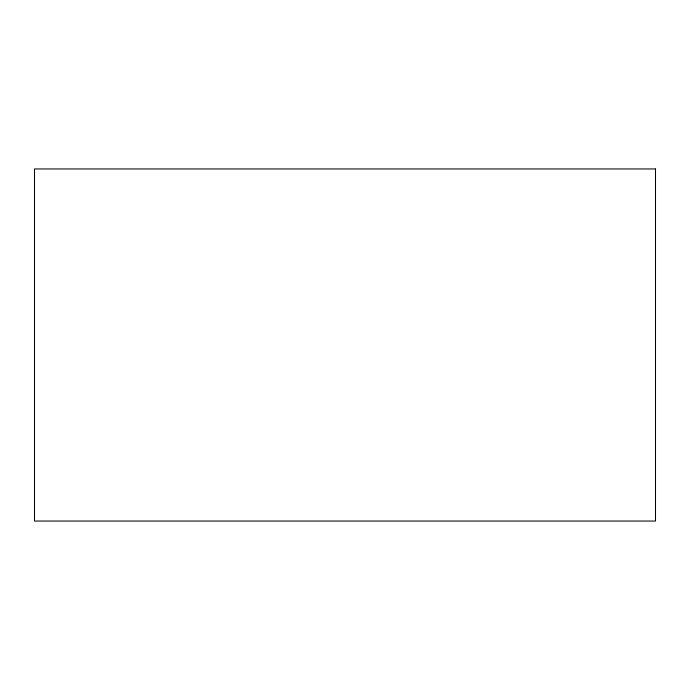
<?xml version="1.0" encoding="UTF-8"?>
<svg xmlns="http://www.w3.org/2000/svg" width="690" height="690" viewBox="0 0 690 690"><rect width="100%" height="100%" fill="white"/><g stroke="black" fill="none" stroke-linecap="round" stroke-linejoin="round"><path stroke-width="1.03" d="M655.5 168.955L34.5 168.955L34.5 521.045L655.5 521.045L655.5 168.955"/></g></svg>
